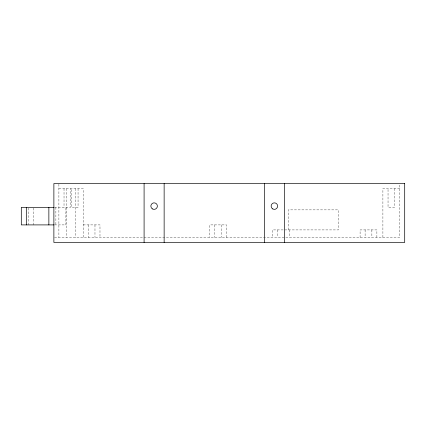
<?xml version="1.0" encoding="UTF-8"?>
<svg xmlns="http://www.w3.org/2000/svg" width="426" height="426" viewBox="0 0 426 426"><rect width="100%" height="100%" fill="white"/><g stroke="black" fill="none" stroke-linecap="round" stroke-linejoin="round"><path stroke-width="0.32" stroke-dasharray="2.13 1.6" d="M58.889 188.569L83.198 188.569L83.198 237.431M399.689 188.569L382.899 188.569L382.899 237.431M54.571 207.361L70.54 207.361L70.54 188.569M54.571 224.901L65.902 224.901L65.902 207.361M83.198 224.901L99.982 224.901L99.982 237.431M54.533 237.431L399.689 237.431L399.689 184.181M394.551 188.569L394.551 207.361L388.038 207.361L388.038 188.569M376.882 237.431L376.882 229.912L360.098 229.912L360.098 237.431M371.871 229.912L371.871 237.431M365.109 229.912L365.109 237.431M289.179 229.912L289.179 237.431M288.301 229.912L288.301 209.869L338.42 209.869L338.42 229.912L272.39 229.912L272.39 237.431M277.401 229.912L277.401 237.431M226.531 237.431L226.531 224.901L209.741 224.901L209.741 237.431M221.52 224.901L221.52 237.431M214.752 224.901L214.752 237.431M94.971 224.901L94.971 237.431M88.209 224.901L88.209 237.431M78.059 188.569L78.059 207.361L71.541 207.361L71.541 188.569M75.679 188.569L75.679 237.431M66.408 188.569L66.408 237.431M64.028 188.569L64.028 207.361M58.889 184.181L58.889 237.431M55.881 207.361L55.881 224.901M33.329 208.01L33.329 224.901M28.318 208.01L28.318 224.901"/><path stroke-width="0.64" d="M53.937 207.361L21.3 207.361L21.3 224.901L53.937 224.901M284.419 183.558L284.419 242.442M264.37 183.558L264.37 242.442M164.138 183.558L164.138 242.442M144.089 183.558L144.089 242.442M48.862 207.361L48.862 224.901M26.311 207.361L26.311 224.901M404.7 183.558L53.878 183.558L53.878 242.442L404.7 242.442L404.7 183.558M152.481 208.932A3.259 3.259 0 0 0 157.37 206.109A3.259 3.259 0 0 0 152.481 203.287A3.259 3.259 0 0 0 152.481 208.932M272.768 208.932A3.259 3.259 0 0 0 277.651 206.109A3.259 3.259 0 0 0 272.768 203.287A3.259 3.259 0 0 0 272.768 208.932"/></g></svg>
